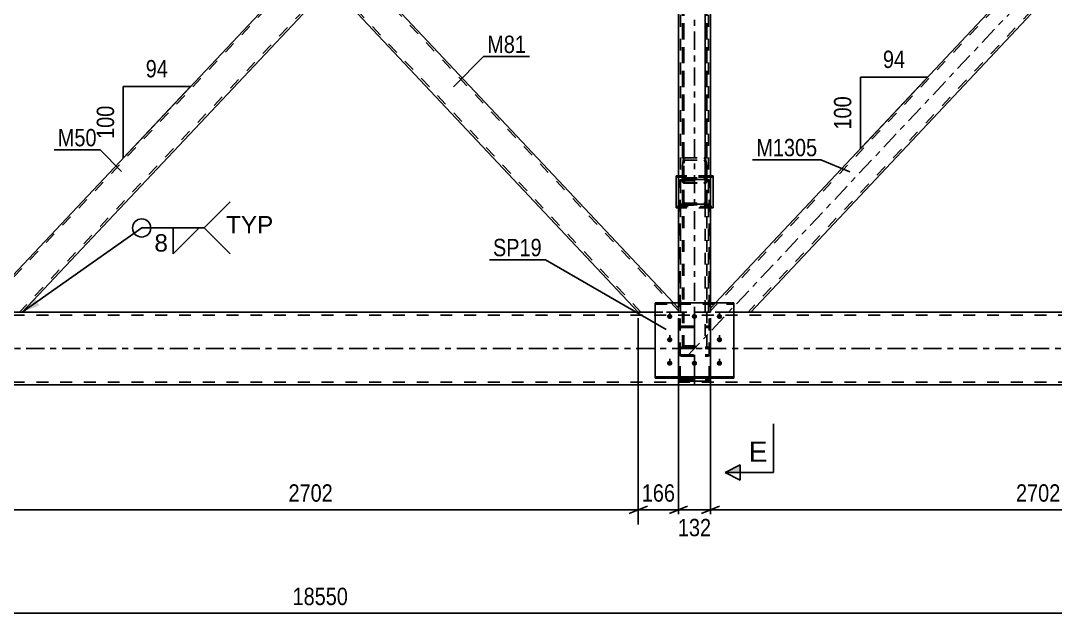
# Model space of a CAD drawing. Header units: millimetres. Extents: x -136 to 1053, y -541 to 300.
# Drawn here: x 272.1 to 442.7, y -171.3 to -73.6 of the extents above; entities that cross this region are included whole.
import ezdxf

# ---------------------------------------------------------------- set-up
doc = ezdxf.new("R2010")
doc.units = ezdxf.units.MM
doc.linetypes.add('DXK_LINE_DOT2', pattern=[3.9198, 1.9599, -1.9599])
doc.linetypes.add('DXK_LINE_DOT3', pattern=[5.9187, 2.979, -0.9799, 0.9799, -0.9799])
doc.styles.add('Arial', font='arial.ttf', dxfattribs={"height": 0.2})
doc.styles.add('Arial Narrow', font='ARIALN.TTF', dxfattribs={"height": 0.2})

# ---------------------------------------------------------------- blocks, each defined once
blk = doc.blocks.new('Part-335479020-4134 - 3964')
at = {"color": 7, "linetype": 'DXK_LINE_DOT3'}
blk.add_line((381.99, -128.88), (504.41, 1.28), dxfattribs=at)
at = {"color": 7, "linetype": 'DXK_LINE_DOT2'}
for p, q in [((494.37, -6), (385.84, -121.41)), ((500.56, -6.19), (392.03, -121.6)), ((500.56, -6), (493.93, -6)), ((443.2, -59.95), (439.58, -63.8)), ((446.82, -63.8), (443.2, -67.65)), ((385.84, -120.94), (386.67, -120.06)), ((385.84, -121.6), (385.84, -120.94)), ((392.47, -121.6), (385.84, -121.6))]:
    blk.add_line(p, q, dxfattribs=at)
at = {"color": 2, "linetype": 'Continuous'}
for p, q in [((493.93, -6), (443.2, -59.95)), ((500.56, -6.66), (446.82, -63.8)), ((500.56, -6.66), (500.56, -6)), ((439.58, -63.8), (386.67, -120.06)), ((443.2, -67.65), (392.47, -121.6))]:
    blk.add_line(p, q, dxfattribs=at)
blk = doc.blocks.new('Part-335479020-4104 - 3964')
at = {"color": 7, "linetype": 'DXK_LINE_DOT2'}
for p, q in [((374.36, -6), (265.84, -121.2)), ((380.56, -6.19), (271.84, -121.6)), ((380.56, -6), (373.92, -6)), ((323.15, -59.89), (319.52, -63.75)), ((326.78, -63.75), (323.15, -67.6)), ((272.28, -121.6), (265.84, -121.6))]:
    blk.add_line(p, q, dxfattribs=at)
at = {"color": 2, "linetype": 'Continuous'}
for p, q in [((373.92, -6), (323.15, -59.89)), ((380.56, -6.65), (326.78, -63.75)), ((380.56, -6.65), (380.56, -6)), ((319.52, -63.75), (265.84, -120.74)), ((323.15, -67.6), (272.28, -121.6)), ((265.84, -121.6), (265.84, -120.74))]:
    blk.add_line(p, q, dxfattribs=at)
blk = doc.blocks.new('Part-335479020-4044 - 3964')
at = {"color": 7, "linetype": 'DXK_LINE_DOT3'}
blk.add_line((383.2, -131.6), (383.2, 4), dxfattribs=at)
at = {"color": 7, "linetype": 'DXK_LINE_DOT2'}
for p, q in [((385.84, -6), (380.56, -6)), ((380.56, -6.65), (380.56, -6)), ((380.88, -121.6), (380.88, -6)), ((385.52, -121.6), (385.52, -6)), ((385.84, -6.66), (385.84, -6)), ((380.56, -121.6), (380.56, -120.06)), ((385.84, -121.6), (385.84, -120.06)), ((385.84, -121.6), (380.56, -121.6))]:
    blk.add_line(p, q, dxfattribs=at)
at = {"color": 2, "linetype": 'Continuous'}
for p, q in [((380.56, -120.06), (380.56, -6.65)), ((385.84, -120.06), (385.84, -6.66))]:
    blk.add_line(p, q, dxfattribs=at)
blk = doc.blocks.new('Part-335479020-4159 - 3964')
at = {"color": 2, "linetype": 'Continuous'}
for p, q in [((323.15, -67.6), (326.78, -63.75)), ((326.78, -63.75), (379.73, -120.06)), ((373.93, -121.6), (323.15, -67.6))]:
    blk.add_line(p, q, dxfattribs=at)
at = {"color": 7, "linetype": 'DXK_LINE_DOT2'}
for p, q in [((380.56, -121.41), (326.56, -63.98)), ((323.37, -67.37), (323.38, -67.35)), ((374.37, -121.6), (323.37, -67.37)), ((380.56, -120.94), (379.73, -120.06)), ((380.56, -121.6), (380.56, -120.94)), ((380.56, -121.6), (373.93, -121.6))]:
    blk.add_line(p, q, dxfattribs=at)
blk = doc.blocks.new('Part-335479020-4214 - 3964')
at = {"color": 7, "linetype": 'DXK_LINE_DOT2'}
for p, q in [((380.57, -100.14), (380.61, -99.99)), ((380.57, -132.46), (380.57, -100.14)), ((380.61, -99.99), (380.71, -99.86)), ((380.61, -99.99), (380.61, -99.99)), ((380.71, -99.86), (380.87, -99.78)), ((380.83, -100.06), (380.81, -100.14)), ((380.81, -132.46), (380.81, -100.14)), ((380.88, -100), (380.83, -100.06)), ((380.87, -99.78), (380.9, -99.77)), ((380.96, -99.96), (380.88, -100)), ((380.9, -99.77), (381.05, -99.75)), ((381.05, -99.94), (380.96, -99.96)), ((385.37, -99.75), (381.05, -99.75)), ((381.05, -99.94), (385.37, -99.94)), ((385.37, -99.75), (385.55, -99.78)), ((385.46, -99.96), (385.37, -99.94)), ((385.54, -100), (385.46, -99.96)), ((385.59, -100.06), (385.54, -100)), ((385.55, -99.78), (385.71, -99.86)), ((385.61, -100.14), (385.59, -100.06)), ((385.61, -132.46), (385.61, -100.14)), ((385.79, -99.96), (385.71, -99.86)), ((385.81, -99.99), (385.79, -99.96)), ((385.84, -100.09), (385.81, -99.99)), ((380.61, -103.75), (380.57, -103.6)), ((380.71, -103.87), (380.61, -103.75)), ((380.87, -103.96), (380.71, -103.87)), ((380.81, -103.6), (380.83, -103.68)), ((380.83, -103.68), (380.88, -103.74)), ((381.05, -103.99), (380.87, -103.96)), ((380.88, -103.74), (380.96, -103.78)), ((380.96, -103.78), (381.05, -103.79)), ((385.37, -103.79), (381.05, -103.79)), ((381.05, -103.99), (385.37, -103.99)), ((385.37, -103.79), (385.46, -103.78)), ((385.55, -103.96), (385.37, -103.99)), ((385.46, -103.78), (385.54, -103.74)), ((385.54, -103.74), (385.59, -103.68)), ((385.71, -103.87), (385.55, -103.96)), ((385.59, -103.68), (385.61, -103.6)), ((385.81, -103.75), (385.71, -103.87)), ((385.85, -103.6), (385.81, -103.75)), ((385.85, -121.43), (385.85, -120.06)), ((385.85, -132.46), (385.85, -120.06)), ((380.61, -127.67), (380.57, -127.86)), ((380.81, -127.86), (380.83, -127.77)), ((380.83, -127.77), (380.88, -127.68)), ((381.05, -127.35), (380.87, -127.39)), ((380.88, -127.68), (380.96, -127.63)), ((380.96, -127.63), (381.05, -127.61)), ((381.05, -127.35), (385.37, -127.35)), ((381.05, -127.61), (385.37, -127.61)), ((385.55, -127.39), (385.37, -127.35)), ((385.37, -127.61), (385.46, -127.63)), ((385.46, -127.63), (385.54, -127.68)), ((385.54, -127.68), (385.59, -127.77)), ((385.59, -127.77), (385.61, -127.86)), ((385.85, -127.86), (385.81, -127.67)), ((380.57, -132.46), (380.61, -132.66)), ((380.83, -132.56), (380.81, -132.46)), ((380.88, -132.64), (380.83, -132.56)), ((380.87, -132.93), (381.05, -132.97)), ((380.96, -132.7), (380.88, -132.64)), ((381.05, -132.72), (380.96, -132.7)), ((381.05, -132.72), (385.37, -132.72)), ((381.05, -132.97), (385.37, -132.97)), ((385.46, -132.7), (385.37, -132.72)), ((385.37, -132.97), (385.55, -132.93)), ((385.54, -132.64), (385.46, -132.7)), ((385.59, -132.56), (385.54, -132.64)), ((385.61, -132.46), (385.59, -132.56)), ((385.81, -132.66), (385.85, -132.46))]:
    blk.add_line(p, q, dxfattribs=at)
at = {"color": 2, "linetype": 'Continuous'}
for p, q in [((385.85, -100.14), (385.84, -100.09)), ((385.85, -120.06), (385.85, -100.14))]:
    blk.add_line(p, q, dxfattribs=at)
at = {"color": 7, "linetype": 'DXK_LINE_DOT2'}
for centre, start, end in [((381.07, -127.84), 114.32, 159.2417), ((385.35, -127.84), 20.7583, 65.68), ((381.07, -132.48), 200.7583, 245.68), ((385.35, -132.48), 294.32, 339.2417)]:
    blk.add_arc(centre, 0.496, start, end, dxfattribs=at)
blk = doc.blocks.new('Part-335479020-4226 - 3964')
at = {"color": 7, "linetype": 'DXK_LINE_DOT2'}
for p, q in [((381.25, 34.6), (381.21, 34.34)), ((381.21, -103.38), (381.21, 34.34)), ((381.35, 34.82), (381.25, 34.6)), ((381.51, 34.97), (381.35, 34.82)), ((381.45, 34.34), (381.47, 34.47)), ((381.45, -103.38), (381.45, 34.34)), ((381.47, 34.47), (381.52, 34.58)), ((381.69, 35.02), (381.51, 34.97)), ((381.52, 34.58), (381.6, 34.65)), ((381.6, 34.65), (381.69, 34.68)), ((381.69, 35.02), (384.73, 35.02)), ((381.69, 34.68), (384.73, 34.68)), ((384.91, 34.97), (384.73, 35.02)), ((384.73, 34.68), (384.82, 34.65)), ((384.82, 34.65), (384.9, 34.58)), ((384.9, 34.58), (384.95, 34.47)), ((385.07, 34.82), (384.91, 34.97)), ((384.95, 34.47), (384.97, 34.34)), ((384.97, -103.38), (384.97, 34.34)), ((385.17, 34.6), (385.07, 34.82)), ((385.21, 34.34), (385.17, 34.6)), ((385.21, -103.38), (385.21, 34.34)), ((381.21, 29.99), (381.25, 29.73)), ((381.25, 29.73), (381.35, 29.51)), ((381.35, 29.51), (381.51, 29.36)), ((381.47, 29.86), (381.45, 29.99)), ((381.52, 29.75), (381.47, 29.86)), ((381.51, 29.36), (381.69, 29.31)), ((381.6, 29.68), (381.52, 29.75)), ((381.69, 29.65), (381.6, 29.68)), ((381.69, 29.65), (384.73, 29.65)), ((381.69, 29.31), (384.73, 29.31)), ((384.82, 29.68), (384.73, 29.65)), ((384.73, 29.31), (384.91, 29.36)), ((384.9, 29.75), (384.82, 29.68)), ((384.95, 29.86), (384.9, 29.75)), ((384.91, 29.36), (385.07, 29.51)), ((384.97, 29.99), (384.95, 29.86)), ((385.07, 29.51), (385.17, 29.73)), ((385.17, 29.73), (385.21, 29.99)), ((381.25, -99.78), (381.21, -99.99)), ((381.35, -99.61), (381.25, -99.78)), ((381.51, -99.49), (381.35, -99.61)), ((381.45, -99.99), (381.47, -99.88)), ((381.47, -99.88), (381.52, -99.8)), ((381.69, -99.45), (381.51, -99.49)), ((381.52, -99.8), (381.6, -99.74)), ((381.6, -99.74), (381.69, -99.72)), ((381.69, -99.45), (384.73, -99.45)), ((381.69, -99.72), (384.73, -99.72)), ((384.91, -99.49), (384.73, -99.45)), ((384.73, -99.72), (384.82, -99.74)), ((384.82, -99.74), (384.9, -99.8)), ((384.9, -99.8), (384.95, -99.88)), ((385.07, -99.61), (384.91, -99.49)), ((384.95, -99.88), (384.97, -99.99)), ((385.17, -99.78), (385.07, -99.61)), ((385.21, -99.99), (385.17, -99.78)), ((381.21, -103.38), (381.25, -103.58)), ((381.25, -103.58), (381.35, -103.76)), ((381.35, -103.76), (381.51, -103.87)), ((381.47, -103.48), (381.45, -103.38)), ((381.52, -103.57), (381.47, -103.48)), ((381.51, -103.87), (381.69, -103.91)), ((381.6, -103.62), (381.52, -103.57)), ((381.69, -103.64), (381.6, -103.62)), ((381.69, -103.64), (384.73, -103.64)), ((381.69, -103.91), (384.73, -103.91)), ((384.82, -103.62), (384.73, -103.64)), ((384.73, -103.91), (384.91, -103.87)), ((384.9, -103.57), (384.82, -103.62)), ((384.95, -103.48), (384.9, -103.57)), ((384.91, -103.87), (385.07, -103.76)), ((384.97, -103.38), (384.95, -103.48)), ((385.07, -103.76), (385.17, -103.58)), ((385.17, -103.58), (385.21, -103.38))]:
    blk.add_line(p, q, dxfattribs=at)
blk = doc.blocks.new('Part-335479020-4230 - 3964')
at = {"color": 7, "linetype": 'DXK_LINE_DOT2'}
for p, q in [((380.61, -124.18), (380.57, -124.36)), ((380.57, -132.46), (380.57, -124.36)), ((380.71, -124.04), (380.61, -124.18)), ((380.87, -123.94), (380.71, -124.04)), ((380.81, -124.36), (380.83, -124.27)), ((380.81, -132.46), (380.81, -124.36)), ((380.83, -124.27), (380.88, -124.2)), ((381.05, -123.91), (380.87, -123.94)), ((380.88, -124.2), (380.96, -124.15)), ((380.96, -124.15), (381.05, -124.13)), ((381.05, -123.91), (385.37, -123.91)), ((381.05, -124.13), (385.37, -124.13)), ((385.55, -123.94), (385.37, -123.91)), ((385.37, -124.13), (385.46, -124.15)), ((385.46, -124.15), (385.54, -124.2)), ((385.54, -124.2), (385.59, -124.27)), ((385.71, -124.04), (385.55, -123.94)), ((385.59, -124.27), (385.61, -124.36)), ((385.61, -132.46), (385.61, -124.36)), ((385.81, -124.18), (385.71, -124.04)), ((385.85, -124.36), (385.81, -124.18)), ((385.85, -132.46), (385.85, -124.36)), ((380.57, -127.86), (380.61, -127.67)), ((380.83, -127.77), (380.81, -127.86)), ((380.88, -127.68), (380.83, -127.77)), ((380.87, -127.39), (381.05, -127.35)), ((380.96, -127.63), (380.88, -127.68)), ((381.05, -127.61), (380.96, -127.63)), ((381.05, -127.35), (385.37, -127.35)), ((381.05, -127.61), (385.37, -127.61)), ((385.37, -127.35), (385.55, -127.39)), ((385.46, -127.63), (385.37, -127.61)), ((385.54, -127.68), (385.46, -127.63)), ((385.59, -127.77), (385.54, -127.68)), ((385.61, -127.86), (385.59, -127.77)), ((385.81, -127.67), (385.85, -127.86)), ((380.57, -128.42), (380.61, -128.59)), ((380.61, -128.59), (380.71, -128.74)), ((380.71, -128.74), (380.87, -128.83)), ((380.83, -128.5), (380.81, -128.42)), ((380.88, -128.58), (380.83, -128.5)), ((380.87, -128.83), (381.05, -128.87)), ((380.96, -128.63), (380.88, -128.58)), ((381.05, -128.64), (380.96, -128.63)), ((381.05, -128.64), (385.37, -128.64)), ((381.05, -128.87), (385.37, -128.87)), ((385.46, -128.63), (385.37, -128.64)), ((385.37, -128.87), (385.55, -128.83)), ((385.54, -128.58), (385.46, -128.63)), ((385.59, -128.5), (385.54, -128.58)), ((385.55, -128.83), (385.71, -128.74)), ((385.61, -128.42), (385.59, -128.5)), ((385.71, -128.74), (385.81, -128.59)), ((385.81, -128.59), (385.85, -128.42)), ((380.58, -132.49), (380.57, -132.46)), ((380.81, -132.46), (380.83, -132.56)), ((380.83, -132.56), (380.88, -132.64)), ((380.88, -132.64), (380.96, -132.7)), ((380.96, -132.7), (381.05, -132.72)), ((381.05, -132.72), (385.37, -132.72)), ((385.37, -132.72), (385.46, -132.7)), ((385.46, -132.7), (385.54, -132.64)), ((385.54, -132.64), (385.59, -132.56)), ((385.59, -132.56), (385.61, -132.46)), ((385.85, -132.46), (385.84, -132.49))]:
    blk.add_line(p, q, dxfattribs=at)
at = {"color": 7, "linetype": 'DXK_LINE_DOT3'}
blk.add_line((383.21, -133.58), (383.21, -122.97), dxfattribs=at)
at = {"color": 2, "linetype": 'Continuous'}
for p, q in [((380.61, -132.66), (380.58, -132.49)), ((381.05, -132.97), (380.87, -132.93)), ((381.05, -132.97), (385.37, -132.97)), ((385.55, -132.93), (385.37, -132.97)), ((385.84, -132.49), (385.81, -132.66))]:
    blk.add_line(p, q, dxfattribs=at)
at = {"color": 7, "linetype": 'DXK_LINE_DOT2'}
for centre, start, end in [((381.07, -127.84), 114.32, 159.2417), ((385.35, -127.84), 20.7583, 65.68)]:
    blk.add_arc(centre, 0.496, start, end, dxfattribs=at)
at = {"color": 2, "linetype": 'Continuous'}
for centre, start, end in [((381.07, -132.48), 200.7583, 245.68), ((385.35, -132.48), 294.32, 339.2417)]:
    blk.add_arc(centre, 0.496, start, end, dxfattribs=at)
blk = doc.blocks.new('Part-335479020-4256 - 3964')
at = {"color": 2, "linetype": 'Continuous'}
for p, q in [((376.71, -120.06), (389.71, -120.06)), ((376.71, -132.49), (376.71, -120.06)), ((389.71, -132.49), (389.71, -120.06)), ((376.71, -132.28), (389.71, -132.28)), ((389.71, -132.49), (376.71, -132.49))]:
    blk.add_line(p, q, dxfattribs=at)
at = {"color": 7, "linetype": 'DXK_LINE_DOT2'}
blk.add_line((376.71, -120.28), (389.71, -120.28), dxfattribs=at)
blk = doc.blocks.new('Part-335479020-4259 - 3964')
at = {"color": 2, "linetype": 'Continuous'}
for p, q in [((380.17, -104.42), (380.17, -99.15)), ((380.56, -99.15), (380.17, -99.15)), ((380.56, -99.37), (380.17, -99.37)), ((386.25, -99.15), (385.84, -99.15)), ((386.25, -99.37), (385.84, -99.37)), ((386.25, -99.15), (386.25, -104.42)), ((380.56, -104.42), (380.17, -104.42)), ((386.25, -104.42), (385.85, -104.42))]:
    blk.add_line(p, q, dxfattribs=at)
at = {"color": 7, "linetype": 'DXK_LINE_DOT2'}
for p, q in [((385.84, -99.15), (380.56, -99.15)), ((385.84, -99.37), (380.56, -99.37)), ((380.17, -104.21), (386.25, -104.21)), ((385.85, -104.42), (380.56, -104.42))]:
    blk.add_line(p, q, dxfattribs=at)
blk = doc.blocks.new('Part-335479020-4309 - 3964')
at = {"color": 7, "linetype": 'DXK_LINE_DOT2'}
for p, q in [((590.2, -122.08), (12.56, -122.08)), ((389.71, -121.6), (376.71, -121.6)), ((590.2, -133.12), (12.56, -133.12))]:
    blk.add_line(p, q, dxfattribs=at)
at = {"color": 2, "linetype": 'Continuous'}
for p, q in [((376.71, -121.6), (149.71, -121.6)), ((585.4, -121.6), (389.71, -121.6)), ((585.4, -133.6), (12.56, -133.6))]:
    blk.add_line(p, q, dxfattribs=at)
at = {"color": 7, "linetype": 'DXK_LINE_DOT3'}
blk.add_line((12.56, -127.6), (590.2, -127.6), dxfattribs=at)
blk = doc.blocks.new('Bolt-335479020-4443 - 3964')
at = {"linetype": 'Continuous'}
for points in [[(379.11, -122.73), (379.02, -122.72), (378.93, -122.69), (378.85, -122.65), (378.78, -122.59), (378.73, -122.52), (378.69, -122.44), (378.67, -122.36), (378.67, -122.27), (378.69, -122.19), (378.73, -122.11), (378.78, -122.04), (378.85, -121.98), (378.93, -121.94), (379.02, -121.91), (379.11, -121.9), (379.2, -121.91), (379.29, -121.94), (379.37, -121.98), (379.44, -122.04), (379.49, -122.11), (379.53, -122.19), (379.55, -122.27), (379.55, -122.36), (379.53, -122.44), (379.49, -122.52), (379.44, -122.59), (379.37, -122.65), (379.29, -122.69), (379.2, -122.72)], [(383.19, -122.73), (383.1, -122.72), (383.01, -122.69), (382.93, -122.65), (382.86, -122.59), (382.81, -122.52), (382.77, -122.44), (382.75, -122.36), (382.75, -122.27), (382.77, -122.19), (382.81, -122.11), (382.86, -122.04), (382.93, -121.98), (383.01, -121.94), (383.1, -121.91), (383.19, -121.9), (383.28, -121.91), (383.37, -121.94), (383.45, -121.98), (383.52, -122.04), (383.57, -122.11), (383.61, -122.19), (383.63, -122.27), (383.63, -122.36), (383.61, -122.44), (383.57, -122.52), (383.52, -122.59), (383.45, -122.65), (383.37, -122.69), (383.28, -122.72)], [(387.31, -122.73), (387.22, -122.72), (387.13, -122.69), (387.05, -122.65), (386.98, -122.59), (386.93, -122.52), (386.89, -122.44), (386.87, -122.36), (386.87, -122.27), (386.89, -122.19), (386.93, -122.11), (386.98, -122.04), (387.05, -121.98), (387.13, -121.94), (387.22, -121.91), (387.31, -121.9), (387.4, -121.91), (387.49, -121.94), (387.57, -121.98), (387.64, -122.04), (387.69, -122.11), (387.73, -122.19), (387.75, -122.27), (387.75, -122.36), (387.73, -122.44), (387.69, -122.52), (387.64, -122.59), (387.57, -122.65), (387.49, -122.69), (387.4, -122.72)], [(379.11, -126.56), (379.02, -126.55), (378.93, -126.53), (378.85, -126.48), (378.78, -126.43), (378.73, -126.36), (378.69, -126.28), (378.67, -126.19), (378.67, -126.11), (378.69, -126.02), (378.73, -125.94), (378.78, -125.87), (378.85, -125.81), (378.93, -125.77), (379.02, -125.74), (379.11, -125.74), (379.2, -125.74), (379.29, -125.77), (379.37, -125.81), (379.44, -125.87), (379.49, -125.94), (379.53, -126.02), (379.55, -126.11), (379.55, -126.19), (379.53, -126.28), (379.49, -126.36), (379.44, -126.43), (379.37, -126.48), (379.29, -126.53), (379.2, -126.55)], [(387.31, -126.56), (387.22, -126.55), (387.13, -126.53), (387.05, -126.48), (386.98, -126.43), (386.93, -126.36), (386.89, -126.28), (386.87, -126.19), (386.87, -126.11), (386.89, -126.02), (386.93, -125.94), (386.98, -125.87), (387.05, -125.81), (387.13, -125.77), (387.22, -125.74), (387.31, -125.74), (387.4, -125.74), (387.49, -125.77), (387.57, -125.81), (387.64, -125.87), (387.69, -125.94), (387.73, -126.02), (387.75, -126.11), (387.75, -126.19), (387.73, -126.28), (387.69, -126.36), (387.64, -126.43), (387.57, -126.48), (387.49, -126.53), (387.4, -126.55)], [(379.11, -130.43), (379.02, -130.43), (378.93, -130.4), (378.85, -130.36), (378.78, -130.3), (378.73, -130.23), (378.69, -130.15), (378.67, -130.06), (378.67, -129.98), (378.69, -129.89), (378.73, -129.81), (378.78, -129.74), (378.85, -129.69), (378.93, -129.64), (379.02, -129.62), (379.11, -129.61), (379.2, -129.62), (379.29, -129.64), (379.37, -129.69), (379.44, -129.74), (379.49, -129.81), (379.53, -129.89), (379.55, -129.98), (379.55, -130.06), (379.53, -130.15), (379.49, -130.23), (379.44, -130.3), (379.37, -130.36), (379.29, -130.4), (379.2, -130.43)], [(383.19, -130.43), (383.1, -130.43), (383.01, -130.4), (382.93, -130.36), (382.86, -130.3), (382.81, -130.23), (382.77, -130.15), (382.75, -130.06), (382.75, -129.98), (382.77, -129.89), (382.81, -129.81), (382.86, -129.74), (382.93, -129.69), (383.01, -129.64), (383.1, -129.62), (383.19, -129.61), (383.28, -129.62), (383.37, -129.64), (383.45, -129.69), (383.52, -129.74), (383.57, -129.81), (383.61, -129.89), (383.63, -129.98), (383.63, -130.06), (383.61, -130.15), (383.57, -130.23), (383.52, -130.3), (383.45, -130.36), (383.37, -130.4), (383.28, -130.43)], [(387.31, -130.43), (387.22, -130.43), (387.13, -130.4), (387.05, -130.36), (386.98, -130.3), (386.93, -130.23), (386.89, -130.15), (386.87, -130.06), (386.87, -129.98), (386.89, -129.89), (386.93, -129.81), (386.98, -129.74), (387.05, -129.69), (387.13, -129.64), (387.22, -129.62), (387.31, -129.61), (387.4, -129.62), (387.49, -129.64), (387.57, -129.69), (387.64, -129.74), (387.69, -129.81), (387.73, -129.89), (387.75, -129.98), (387.75, -130.06), (387.73, -130.15), (387.69, -130.23), (387.64, -130.3), (387.57, -130.36), (387.49, -130.4), (387.4, -130.43)]]:
    blk.add_hatch(color=1, dxfattribs=at).paths.add_polyline_path(points)
at = {"color": 1, "linetype": 'Continuous'}
for p, q in [((379.11, -122.71), (379.11, -121.58)), ((383.19, -122.71), (383.19, -121.58)), ((387.31, -122.71), (387.31, -121.58)), ((379.11, -126.55), (379.11, -125.41)), ((387.31, -126.55), (387.31, -125.41)), ((379.11, -130.42), (379.11, -129.28)), ((383.19, -130.42), (383.19, -129.28)), ((387.31, -130.42), (387.31, -129.28))]:
    blk.add_line(p, q, dxfattribs=at)
blk = doc.blocks.new('Part-335479020-4452 - 3964')
at = {"color": 7, "linetype": 'DXK_LINE_DOT2'}
for p, q in [((381.21, -127.35), (381.21, 29.31)), ((381.45, 29.31), (381.21, 29.31)), ((381.45, -127.35), (381.45, 29.31)), ((384.97, 29.31), (384.97, -127.35)), ((385.21, 29.31), (384.97, 29.31)), ((385.21, -127.35), (385.21, 29.31)), ((381.21, 28.57), (385.21, 28.57)), ((384.97, 28.69), (381.45, 28.69)), ((384.97, 24.23), (381.45, 24.23)), ((381.21, 23.7), (385.21, 23.7)), ((385.21, -121.6), (381.21, -121.6)), ((381.21, -127.16), (385.21, -127.16)), ((381.21, -127.35), (381.45, -127.35)), ((381.45, -127.27), (384.97, -127.27)), ((384.97, -127.35), (385.21, -127.35))]:
    blk.add_line(p, q, dxfattribs=at)
blk = doc.blocks.new('Part-335479020-4453 - 3964')
at = {"color": 7, "linetype": 'DXK_LINE_DOT2'}
for p, q in [((381.21, -49.62), (381.25, -49.6)), ((381.21, -100.17), (381.21, -49.62)), ((381.25, -49.6), (381.35, -49.58)), ((381.35, -49.58), (381.51, -49.57)), ((381.45, -49.97), (381.47, -49.89)), ((381.45, -100.17), (381.45, -49.97)), ((381.51, -49.86), (381.47, -49.89)), ((381.51, -49.57), (381.69, -49.56)), ((381.52, -49.84), (381.51, -49.86)), ((381.52, -49.84), (381.6, -49.8)), ((381.6, -49.8), (381.69, -49.8)), ((381.69, -49.56), (384.73, -49.56)), ((381.69, -49.8), (384.73, -49.8)), ((384.73, -49.56), (384.91, -49.57)), ((384.73, -49.8), (384.82, -49.8)), ((384.82, -49.8), (384.9, -49.84)), ((384.91, -49.86), (384.9, -49.84)), ((384.91, -49.57), (385.07, -49.58)), ((384.95, -49.89), (384.91, -49.86)), ((384.97, -49.97), (384.95, -49.89)), ((384.97, -100.17), (384.97, -49.97)), ((385.07, -49.58), (385.17, -49.6)), ((385.17, -49.6), (385.21, -49.62)), ((385.21, -100.17), (385.21, -49.62)), ((381.25, -52.97), (381.21, -52.62)), ((385.21, -52.62), (385.17, -52.97)), ((381.35, -53.26), (381.25, -52.97)), ((381.51, -53.45), (381.35, -53.26)), ((381.47, -53.08), (381.45, -52.98)), ((381.51, -53.16), (381.47, -53.08)), ((381.52, -53.18), (381.51, -53.16)), ((381.69, -53.52), (381.51, -53.45)), ((381.6, -53.25), (381.52, -53.18)), ((381.6, -53.25), (381.69, -53.28)), ((381.69, -53.28), (384.73, -53.28)), ((384.73, -53.52), (381.69, -53.52)), ((384.73, -53.28), (384.82, -53.25)), ((384.91, -53.45), (384.73, -53.52)), ((384.82, -53.25), (384.9, -53.18)), ((384.9, -53.18), (384.91, -53.16)), ((384.91, -53.16), (384.95, -53.08)), ((385.07, -53.26), (384.91, -53.45)), ((384.95, -53.08), (384.97, -52.98)), ((385.17, -52.97), (385.07, -53.26)), ((381.21, -97.53), (381.25, -97)), ((381.25, -97), (381.35, -96.55)), ((381.35, -96.55), (381.51, -96.25)), ((381.45, -97.02), (381.47, -96.85)), ((381.47, -96.85), (381.51, -96.73)), ((381.51, -96.25), (381.69, -96.14)), ((381.51, -96.73), (381.52, -96.69)), ((381.52, -96.69), (381.6, -96.59)), ((381.6, -96.59), (381.69, -96.53)), ((381.69, -96.14), (384.73, -96.14)), ((381.69, -96.53), (384.73, -96.53)), ((384.73, -96.14), (384.91, -96.25)), ((384.73, -96.53), (384.82, -96.59)), ((384.9, -96.69), (384.82, -96.59)), ((384.91, -96.73), (384.9, -96.69)), ((385.07, -96.55), (384.91, -96.25)), ((384.95, -96.85), (384.91, -96.73)), ((384.97, -97.02), (384.95, -96.85)), ((385.17, -97), (385.07, -96.55)), ((385.21, -97.53), (385.17, -97)), ((381.21, -99.15), (381.45, -99.15)), ((381.21, -99.37), (381.45, -99.37)), ((381.21, -99.52), (381.25, -99.58)), ((381.21, -99.63), (381.34, -99.63)), ((381.21, -99.75), (381.45, -99.75)), ((381.25, -100.24), (381.21, -100.17)), ((381.25, -99.58), (381.34, -99.63)), ((381.35, -100.29), (381.25, -100.24)), ((381.34, -99.63), (381.35, -99.61)), ((381.35, -99.61), (381.45, -99.53)), ((381.51, -100.33), (381.35, -100.29)), ((381.45, -100.17), (381.47, -100.2)), ((381.47, -100.2), (381.52, -100.23)), ((381.69, -100.34), (381.51, -100.33)), ((381.52, -100.23), (381.6, -100.25)), ((381.6, -100.25), (381.69, -100.26)), ((381.69, -100.26), (384.73, -100.26)), ((381.69, -100.34), (384.73, -100.34)), ((384.73, -100.26), (384.82, -100.25)), ((384.91, -100.33), (384.73, -100.34)), ((384.82, -100.25), (384.9, -100.23)), ((384.9, -100.23), (384.95, -100.2)), ((385.07, -100.29), (384.91, -100.33)), ((384.95, -100.2), (384.97, -100.17)), ((384.97, -99.15), (385.21, -99.15)), ((384.97, -99.37), (385.21, -99.37)), ((384.97, -99.53), (385.07, -99.61)), ((384.97, -99.75), (385.21, -99.75)), ((385.07, -99.61), (385.08, -99.63)), ((385.17, -100.24), (385.07, -100.29)), ((385.08, -99.63), (385.17, -99.58)), ((385.08, -99.63), (385.21, -99.63)), ((385.17, -99.58), (385.21, -99.52)), ((385.21, -100.17), (385.17, -100.24))]:
    blk.add_line(p, q, dxfattribs=at)
blk = doc.blocks.new('AngleDimension-335479020-4583 - 3964')
at = {"color": 7, "linetype": 'Continuous'}
for p, q in [((288.96, -84.4), (300.07, -84.4)), ((288.96, -96.19), (300.07, -84.4)), ((288.96, -96.19), (288.96, -84.4)), ((295.71, -89.02), (300.07, -84.4))]:
    blk.add_line(p, q, dxfattribs=at)
at = {"color": 0}
for points in [[(296.94, -83.5), (296.94, -79.3), (292.08, -79.3), (292.08, -83.5)], [(288.06, -86.96), (283.86, -86.96), (283.86, -93.64), (288.06, -93.64)]]:
    blk.add_wipeout(points, dxfattribs=at)
at = {"color": 3, "style": 'Arial Narrow'}
blk.add_text('94', height=2.863, dxfattribs=at).set_placement((292.68, -82.9))
blk.add_text('100', height=2.863, rotation=90.0002, dxfattribs=at).set_placement((287.46, -93.04))
blk = doc.blocks.new('StraightDimension-335479020-5356 - 3964')
at = {"color": 7, "linetype": 'Continuous'}
for p, q in [((373.93, -122.6), (373.93, -156.6)), ((380.56, -122.6), (380.56, -156.6)), ((372.43, -154.8), (375.43, -153.6)), ((373.93, -154.2), (380.56, -154.2)), ((382.06, -153.6), (379.06, -154.8))]:
    blk.add_line(p, q, dxfattribs=at)
at = {"color": 0}
blk.add_wipeout([(380.59, -153.45), (380.59, -149.25), (373.9, -149.25), (373.9, -153.45)], dxfattribs=at)
at = {"color": 3, "style": 'Arial Narrow'}
blk.add_text('166', height=2.863, dxfattribs=at).set_placement((374.5, -152.85))
blk = doc.blocks.new('StraightDimension-335479020-5383 - 3964')
at = {"color": 7, "linetype": 'Continuous'}
for p, q in [((385.84, -122.6), (385.84, -156.6)), ((493.93, -122.6), (493.93, -156.6)), ((387.34, -153.6), (384.34, -154.8)), ((385.84, -154.2), (493.93, -154.2)), ((492.43, -154.8), (495.43, -153.6))]:
    blk.add_line(p, q, dxfattribs=at)
at = {"color": 0}
blk.add_wipeout([(444.14, -153.45), (444.14, -149.25), (435.63, -149.25), (435.63, -153.45)], dxfattribs=at)
at = {"color": 3, "style": 'Arial Narrow'}
blk.add_text('2702', height=2.863, dxfattribs=at).set_placement((436.23, -152.85))
blk = doc.blocks.new('AngleDimension-335479020-4541 - 3964')
at = {"color": 7, "linetype": 'Continuous'}
for p, q in [((410.56, -82.85), (421.66, -82.85)), ((410.56, -94.65), (421.66, -82.85)), ((410.56, -94.65), (410.56, -82.85)), ((418.51, -86.2), (421.66, -82.85))]:
    blk.add_line(p, q, dxfattribs=at)
at = {"color": 0}
for points in [[(418.54, -81.95), (418.54, -77.75), (413.68, -77.75), (413.68, -81.95)], [(409.66, -85.41), (405.46, -85.41), (405.46, -92.09), (409.66, -92.09)]]:
    blk.add_wipeout(points, dxfattribs=at)
at = {"color": 3, "style": 'Arial Narrow'}
blk.add_text('94', height=2.863, dxfattribs=at).set_placement((414.28, -81.35))
blk.add_text('100', height=2.863, rotation=90.0002, dxfattribs=at).set_placement((409.06, -91.49))
blk = doc.blocks.new('StraightDimension-335479020-4639 - 3964')
at = {"color": 7, "linetype": 'Continuous'}
blk.add_line((-25, -171.25), (667.95, -171.25), dxfattribs=at)
at = {"color": 0}
blk.add_wipeout([(326.65, -170.5), (326.65, -166.3), (316.3, -166.3), (316.3, -170.5)], dxfattribs=at)
at = {"color": 3, "style": 'Arial Narrow'}
blk.add_text('18550', height=2.863, dxfattribs=at).set_placement((316.9, -169.9))
blk = doc.blocks.new('StraightDimension-335479020-5339 - 3964')
at = {"color": 7, "linetype": 'Continuous'}
for p, q in [((265.84, -122.6), (265.84, -156.6)), ((373.93, -122.6), (373.93, -156.6)), ((267.34, -153.6), (264.34, -154.8)), ((265.84, -154.2), (373.93, -154.2)), ((372.43, -154.8), (375.43, -153.6))]:
    blk.add_line(p, q, dxfattribs=at)
at = {"color": 0}
blk.add_wipeout([(324.14, -153.45), (324.14, -149.25), (315.63, -149.25), (315.63, -153.45)], dxfattribs=at)
at = {"color": 3, "style": 'Arial Narrow'}
blk.add_text('2702', height=2.863, dxfattribs=at).set_placement((316.23, -152.85))
blk = doc.blocks.new('StraightDimension-335479020-5373 - 3964')
at = {"color": 7, "linetype": 'Continuous'}
for p, q in [((380.56, -122.6), (380.56, -157.05)), ((385.84, -122.6), (385.84, -157.05)), ((379.06, -154.8), (382.06, -153.6)), ((380.56, -154.2), (385.84, -154.2)), ((387.34, -153.6), (384.34, -154.8))]:
    blk.add_line(p, q, dxfattribs=at)
at = {"color": 0}
blk.add_wipeout([(386.54, -159.15), (386.54, -154.95), (379.86, -154.95), (379.86, -159.15)], dxfattribs=at)
at = {"color": 3, "style": 'Arial Narrow'}
blk.add_text('132', height=2.863, dxfattribs=at).set_placement((380.46, -158.55))
blk = doc.blocks.new('Mark-335479020-4155 - 3964')
at = {"color": 0}
blk.add_wipeout([(355.4, -78.88), (355.4, -75.88), (349.01, -75.88), (349.01, -78.88)], dxfattribs=at)
blk.add_wipeout([(355.4, -78.88), (355.4, -75.88), (349.01, -75.88), (349.01, -78.88)], dxfattribs=at)
at = {"color": 30, "linetype": 'Continuous'}
for p, q in [((343.46, -84.43), (348.41, -79.48)), ((348.41, -79.48), (356, -79.48))]:
    blk.add_line(p, q, dxfattribs=at)
at = {"color": 3, "style": 'Arial Narrow'}
blk.add_text('M81', height=2.863, dxfattribs=at).set_placement((349.01, -78.88))
blk = doc.blocks.new('Mark-335479020-4252 - 3964')
at = {"color": 0}
blk.add_wipeout([(358, -112.38), (358, -109.38), (349.96, -109.38), (349.96, -112.38)], dxfattribs=at)
blk.add_wipeout([(358, -112.38), (358, -109.38), (349.96, -109.38), (349.96, -112.38)], dxfattribs=at)
at = {"color": 30, "linetype": 'Continuous'}
for p in [(349.36, -112.98), (378.51, -124.48)]:
    blk.add_line(p, (358.6, -112.98), dxfattribs=at)
at = {"color": 3, "style": 'Arial Narrow'}
blk.add_text('SP19', height=2.863, dxfattribs=at).set_placement((349.96, -112.38))
blk = doc.blocks.new('Mark-335479020-4100 - 3964')
at = {"color": 0}
blk.add_wipeout([(284.58, -94.26), (284.58, -91.26), (278.18, -91.26), (278.18, -94.26)], dxfattribs=at)
blk.add_wipeout([(284.58, -94.26), (284.58, -91.26), (278.18, -91.26), (278.18, -94.26)], dxfattribs=at)
at = {"color": 30, "linetype": 'Continuous'}
for p in [(277.58, -94.86), (288.71, -98.39)]:
    blk.add_line(p, (285.18, -94.86), dxfattribs=at)
at = {"color": 3, "style": 'Arial Narrow'}
blk.add_text('M50', height=2.863, dxfattribs=at).set_placement((278.18, -94.26))
blk = doc.blocks.new('Mark-335479020-4130 - 3964')
at = {"color": 0}
blk.add_wipeout([(403.44, -95.9), (403.44, -92.9), (393.39, -92.9), (393.39, -95.9)], dxfattribs=at)
blk.add_wipeout([(403.44, -95.9), (403.44, -92.9), (393.39, -92.9), (393.39, -95.9)], dxfattribs=at)
at = {"color": 30, "linetype": 'Continuous'}
for p in [(392.79, -96.5), (408.8, -98.47)]:
    blk.add_line(p, (404.04, -96.5), dxfattribs=at)
at = {"color": 3, "style": 'Arial Narrow'}
blk.add_text('M1305', height=2.863, dxfattribs=at).set_placement((393.39, -95.9))
blk = doc.blocks.new('SectionMark-335479020-5527 - 3964')
at = {"linetype": 'Continuous'}
for points in [[(390.74, 41.69), (390.74, 40.44), (388.24, 41.69)], [(390.74, -146.78), (390.74, -148.03), (388.24, -148.03)]]:
    blk.add_hatch(color=6, dxfattribs=at).paths.add_polyline_path(points)
at = {"color": 6, "linetype": 'Continuous'}
for p, q in [((388.24, 41.69), (390.74, 42.94)), ((390.74, 40.44), (390.74, 42.94)), ((396.24, 41.69), (388.24, 41.69)), ((388.24, 41.69), (390.74, 40.44)), ((396.24, 41.69), (396.24, 33.69)), ((396.24, -148.03), (396.24, -140.03)), ((388.24, -148.03), (390.74, -146.78)), ((396.24, -148.03), (388.24, -148.03)), ((390.74, -149.28), (388.24, -148.03)), ((390.74, -146.78), (390.74, -149.28))]:
    blk.add_line(p, q, dxfattribs=at)
at = {"color": 0, "linetype": 'Continuous'}
for points in [[(395.24, 36.44), (395.24, 39.94), (392.13, 39.94), (392.13, 36.44)], [(395.24, -146.28), (395.24, -142.78), (392.13, -142.78), (392.13, -146.28)]]:
    blk.add_wipeout(points, dxfattribs=at)
at = {"color": 3, "linetype": 'Continuous', "style": 'Arial'}
for p in [(392.13, 36.44), (392.13, -146.28)]:
    blk.add_text('E', height=3.34, dxfattribs=at).set_placement(p)
blk = doc.blocks.new('WeldMark-335479020-5568 - 3964')
at = {"linetype": 'Continuous'}
blk.add_hatch(color=30, dxfattribs=at).paths.add_polyline_path([(275.16, -120.49), (272.28, -121.6), (274.3, -119.26)])
at = {"color": 3, "linetype": 'Continuous'}
for q in [(306.62, -103.44), (306.62, -112.01)]:
    blk.add_line((302.33, -107.72), q, dxfattribs=at)
at = {"color": 30, "linetype": 'Continuous'}
blk.add_line((272.28, -121.6), (292.01, -107.72), dxfattribs=at)
at = {"color": 3, "linetype": 'Continuous'}
blk.add_arc((292.01, -107.72), 1.5, 90, 270, dxfattribs=at)
at = {"color": 0}
blk.add_wipeout([(296.53, -111.82), (296.53, -108.42), (293.91, -108.42), (293.91, -111.82)], dxfattribs=at)
at = {"color": 30, "linetype": 'Continuous'}
blk.add_line((292.01, -107.72), (302.33, -107.72), dxfattribs=at)
at = {"color": 3, "linetype": 'Continuous'}
for p, q in [((297.19, -107.72), (301.48, -107.72)), ((301.48, -107.72), (297.19, -112.01)), ((297.19, -112.01), (297.19, -107.72))]:
    blk.add_line(p, q, dxfattribs=at)
blk.add_arc((292.01, -107.72), 1.5, 270, 90, dxfattribs=at)
at = {"color": 3, "style": 'Arial'}
blk.add_text('8', height=2.87, dxfattribs=at).set_placement((294.11, -111.62))
at = {"color": 0, "linetype": 'Continuous'}
blk.add_wipeout([(313.71, -108.62), (313.71, -105.62), (305.93, -105.62), (305.93, -108.62)], dxfattribs=at)
blk.add_wipeout([(313.71, -108.62), (313.71, -105.62), (305.93, -105.62), (305.93, -108.62)], dxfattribs=at)
at = {"color": 3, "linetype": 'Continuous', "style": 'Arial'}
blk.add_text('TYP', height=2.865, dxfattribs=at).set_placement((305.93, -108.62))

msp = doc.modelspace()

# ---------------------------------------------------------------- block references
for name in ['Part-335479020-4226 - 3964', 'Part-335479020-4452 - 3964', 'Part-335479020-4044 - 3964', 'Part-335479020-4134 - 3964', 'Part-335479020-4104 - 3964', 'Part-335479020-4453 - 3964', 'Part-335479020-4159 - 3964', 'Part-335479020-4259 - 3964', 'Part-335479020-4214 - 3964', 'Part-335479020-4256 - 3964', 'Part-335479020-4309 - 3964', 'Bolt-335479020-4443 - 3964', 'Part-335479020-4230 - 3964']:
    msp.add_blockref(name, (0, 0))

# ---------------------------------------------------------------- next in the draw order: block references
for name in ['AngleDimension-335479020-4541 - 3964', 'AngleDimension-335479020-4583 - 3964', 'StraightDimension-335479020-5356 - 3964', 'StraightDimension-335479020-5383 - 3964']:
    msp.add_blockref(name, (0, 0))

# ---------------------------------------------------------------- next in the draw order: block references
msp.add_blockref('StraightDimension-335479020-4639 - 3964', (0, 0))

# ---------------------------------------------------------------- next in the draw order: block references
for name in ['Mark-335479020-4155 - 3964', 'Mark-335479020-4100 - 3964', 'Mark-335479020-4130 - 3964', 'WeldMark-335479020-5568 - 3964', 'StraightDimension-335479020-5339 - 3964', 'StraightDimension-335479020-5373 - 3964']:
    msp.add_blockref(name, (0, 0))

# ---------------------------------------------------------------- next in the draw order: block references
for name in ['SectionMark-335479020-5527 - 3964', 'Mark-335479020-4252 - 3964']:
    msp.add_blockref(name, (0, 0))

doc.saveas('drawing.dxf')
